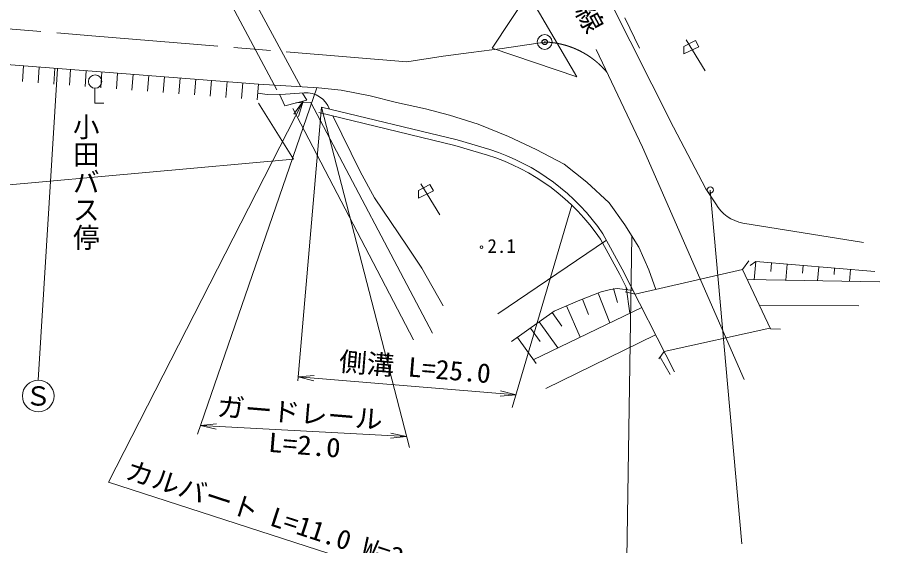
# Model space of a CAD drawing. Units: millimetres, scale not verified. Extents: x 40000 to 680000, y 20000 to 380000.
# Drawn here: x 334504 to 416283, y 243302 to 293462 of the extents above; entities that cross this region are included whole.
import ezdxf
from ezdxf.enums import TextEntityAlignment as Align

# ---------------------------------------------------------------- set-up
doc = ezdxf.new("R2010")
doc.units = ezdxf.units.MM
doc.header["$LTSCALE"] = 1000
doc.header["$PDMODE"] = 32
doc.header["$PDSIZE"] = 500
doc.linetypes.add('CHAIN', pattern=[18.5, 12, -1.5, 3.5, -1.5])
for name, color, linetype, lineweight in [('M-BGD', 7, 'Continuous', 13), ('M-BMK', 2, 'CHAIN', 13), ('M-STR-HTXT', 7, 'Continuous', 13), ('M-WORK', 1, 'Continuous', 13)]:
    doc.layers.add(name, color=color, linetype=linetype, lineweight=lineweight)
doc.layers.add('M-OTRS', color=6, linetype='Continuous')
doc.styles.add('@ＭＳ ゴシック', font='')
doc.styles.add('ＭＳ ゴシック', font='')
doc.styles.get('@ＭＳ ゴシック').set_extended_font_data('@MS Gothic')
doc.styles.get('ＭＳ ゴシック').set_extended_font_data('MS Gothic')

# ---------------------------------------------------------------- blocks, each defined once
blk = doc.blocks.new('open_arrow')
at = {"color": 0, "linetype": 'Continuous', "lineweight": -2}
blk.add_lwpolyline([(7.5, 1.25), (0, 0), (7.5, -1.25)], dxfattribs=at)

msp = doc.modelspace()

# ---------------------------------------------------------------- linework, layer by layer
at = {"layer": 'M-BGD'}
msp.add_circle((384515, 291109), 700, dxfattribs=at)
at = {"layer": 'M-BMK'}
for p, q in [((319811, 293540), (341572, 291699)), ((341572, 291699), (371431, 289217)), ((377529, 290121), (380496, 290486)), ((380496, 290486), (384515, 291109)), ((371431, 289217), (374874, 289757)), ((374874, 289757), (377529, 290121))]:
    msp.add_line(p, q, dxfattribs=at)
msp.add_arc((384264, 283105), 8008, 39.86812, 88.2024, dxfattribs=at)
at = {"layer": 'M-OTRS'}
msp.add_point((384515, 291109), dxfattribs=at)
at = {"layer": 'M-STR-HTXT'}
for p, q in [((362902, 286759), (351599, 253907)), ((363337, 284927), (361112, 258947)), ((371684, 252614), (363337, 284927)), ((387093, 275616), (381441, 256415)), ((361143, 259336), (381796, 257621)), ((351874, 254706), (371410, 253673))]:
    msp.add_line(p, q, dxfattribs=at)
for points in [[(361619, 285499), (343146, 249353), (381715, 236834)], [(362658, 259461), (361143, 259336), (362617, 258963)], [(380281, 257496), (381796, 257621), (380322, 257995)], [(353385, 254877), (351874, 254706), (353359, 254377)], [(369899, 253503), (371410, 253673), (369925, 254002)]]:
    msp.add_lwpolyline(points, dxfattribs=at)
at = {"layer": 'M-WORK'}
for p, q in [((377798, 320704), (396730, 283030)), ((356678, 295564), (361400, 286856)), ((354896, 294520), (359103, 286581)), ((392125, 293404), (393514, 290515)), ((295003, 291972), (357382, 287116)), ((397719, 290684), (398804, 291252)), ((399734, 288371), (397927, 291327)), ((398804, 291252), (399132, 290647)), ((389385, 290392), (393797, 281126)), ((397706, 289978), (397719, 290684)), ((399132, 290647), (397706, 289978)), ((334987, 287355), (335104, 288851)), ((336473, 287239), (336589, 288735)), ((336491, 259019), (338319, 288600)), ((337958, 287124), (338074, 288619)), ((339443, 287008), (339560, 288504)), ((340928, 286893), (341045, 288388)), ((342414, 286777), (342530, 288272)), ((343899, 286661), (344015, 288157)), ((345384, 286546), (345501, 288041)), ((346869, 286430), (346986, 287926)), ((348355, 286314), (348471, 287810)), ((349840, 286199), (349956, 287694)), ((351325, 286083), (351441, 287579)), ((352810, 285968), (352927, 287463)), ((354295, 285852), (354412, 287347)), ((355781, 285736), (355897, 287232)), ((357266, 285621), (357382, 287116)), ((357382, 287116), (363060, 286748)), ((341848, 286723), (341848, 285299)), ((357317, 286271), (358205, 286137)), ((359953, 286162), (361700, 286274)), ((361968, 285586), (361538, 286263)), ((363060, 286748), (365211, 286540)), ((365211, 286540), (367971, 286016)), ((358205, 286137), (359953, 286162)), ((359376, 286154), (359891, 285068)), ((359891, 285068), (361968, 285586)), ((367971, 286016), (370470, 285382)), ((342723, 285299), (341848, 285299)), ((360711, 280006), (357374, 285297)), ((360628, 284797), (372085, 262851)), ((360929, 285327), (362354, 285371)), ((373862, 263494), (362354, 285371)), ((363337, 284927), (376227, 281813)), ((370470, 285382), (373215, 284774)), ((373215, 284774), (375498, 284167)), ((363105, 284418), (375995, 281304)), ((364413, 284102), (367017, 278814)), ((375498, 284167), (378194, 283317)), ((378194, 283317), (381085, 282151)), ((396730, 283030), (399788, 277185)), ((381085, 282151), (383708, 280912)), ((376227, 281813), (379316, 280894)), ((375995, 281304), (379084, 280385)), ((383708, 280912), (386356, 279503)), ((393797, 281126), (403417, 259084)), ((302665, 274739), (360711, 280006)), ((386356, 279503), (388497, 277810)), ((367017, 278814), (368379, 276307)), ((372553, 277011), (373639, 277579)), ((374568, 274697), (372762, 277653)), ((373639, 277579), (373967, 276973)), ((388497, 277810), (390614, 275832)), ((372541, 276304), (372553, 277011)), ((373967, 276973), (372541, 276304)), ((399788, 277185), (400734, 275746)), ((400212, 277060), (403206, 243479)), ((368379, 276307), (371477, 271727)), ((390614, 275832), (392106, 273750)), ((392106, 273750), (393425, 271650)), ((403313, 273907), (414736, 272092)), ((391628, 269045), (389806, 272391)), ((391860, 269554), (390038, 272900)), ((392766, 272700), (392312, 242099)), ((371477, 271727), (372865, 269644)), ((380056, 265301), (390360, 272309)), ((393425, 271650), (394379, 269482)), ((403861, 270358), (403254, 269525)), ((404005, 269897), (404527, 270269)), ((404527, 270269), (404384, 268545)), ((404527, 270269), (415809, 269332)), ((406022, 270145), (405955, 269332)), ((407517, 270021), (407390, 268495)), ((409012, 269897), (408953, 269183)), ((372865, 269644), (374895, 266070)), ((396831, 259810), (391860, 269554)), ((403254, 269525), (393078, 267166)), ((394379, 269482), (395067, 267627)), ((403254, 269525), (405909, 263886)), ((410507, 269773), (410396, 268445)), ((412001, 269648), (411950, 269034)), ((413496, 269524), (413403, 268396)), ((392367, 267597), (391628, 269045)), ((403710, 268556), (416283, 268348)), ((389878, 267389), (390752, 267636)), ((390752, 267636), (391376, 267718)), ((391039, 267717), (391413, 266392)), ((391376, 267718), (392891, 267534)), ((392252, 267832), (392573, 265370)), ((387833, 266596), (389878, 267389)), ((388086, 266694), (388652, 265236)), ((389593, 267279), (390687, 264459)), ((393078, 267166), (392152, 267388)), ((383432, 260957), (393714, 265920)), ((385416, 265567), (387833, 266596)), ((386596, 266069), (387862, 263095)), ((404857, 266120), (414291, 266082)), ((381379, 262677), (385416, 265567)), ((385225, 265430), (386137, 264156)), ((383991, 264547), (385758, 262080)), ((383169, 263958), (384081, 262684)), ((384630, 258233), (395033, 263334)), ((395843, 261747), (405870, 263967)), ((405909, 263886), (406863, 263851)), ((381935, 263075), (383702, 260608)), ((395344, 261031), (395843, 261747)), ((396406, 259571), (395466, 261206))]:
    msp.add_line(p, q, dxfattribs=at)
msp.add_lwpolyline([(382950, 295716), (387548, 287804), (379549, 290528)], close=True, dxfattribs=at)
for centre, radius in [((341884, 287358), 635), ((400212, 277060), 300), ((378534, 271637), 130), ((336491, 257519), 1500)]:
    msp.add_circle(centre, radius, dxfattribs=at)
for centre, radius, start, end in [((361895, 283916), 2366, 20.37846, 94.73511), ((373170, 261462), 20381, 34.14154, 72.4498), ((372938, 260953), 20381, 34.14154, 72.4498), ((404129, 277778), 3956, 210.8955, 258.09178)]:
    msp.add_arc(centre, radius, start, end, dxfattribs=at)

# ---------------------------------------------------------------- block references
at = {"layer": 'M-STR-HTXT', "xscale": 200, "yscale": 200, "rotation": 242.9}
msp.add_blockref('open_arrow', (361619, 285499), dxfattribs=at)

# ---------------------------------------------------------------- texts
at = {"layer": 'M-STR-HTXT', "style": 'ＭＳ ゴシック'}
for s, rotation, width, p in [('側溝 L=25.0', 355.261, 1.05, (372092, 258777)), ('ガードレール', 355.261, 1.05, (361189, 254442)), (' L=2.0', 355.261, 1.1, (360942, 251452)), ('カルバート L=11.0 W=2.2 H=1.8', 342.016, 1.05, (362507, 243331))]:
    msp.add_text(s, height=1833, rotation=rotation, dxfattribs=dict(at, width=width)).set_placement(p, align=Align.BOTTOM_CENTER)
at = {"layer": 'M-WORK', "style": 'ＭＳ ゴシック', "width": 1.05}
msp.add_text('一般県道久津・小田線', height=1833, rotation=298.084, dxfattribs=at).set_placement((375747, 314673), align=Align.BOTTOM_LEFT)
at = {"layer": 'M-WORK', "style": '@ＭＳ ゴシック', "width": 1.05}
msp.add_text('小田バス停', height=1833, rotation=270, dxfattribs=at).set_placement((339546, 271272), align=Align.BOTTOM_RIGHT)
at = {"layer": 'M-WORK', "style": 'ＭＳ ゴシック'}
msp.add_text('2.1', height=1320, dxfattribs=at).set_placement((379084, 270698), align=Align.BOTTOM_LEFT)
msp.add_text('Ｓ', height=1833, dxfattribs=at).set_placement((336491, 257520), align=Align.MIDDLE_CENTER)

doc.saveas('drawing.dxf')
